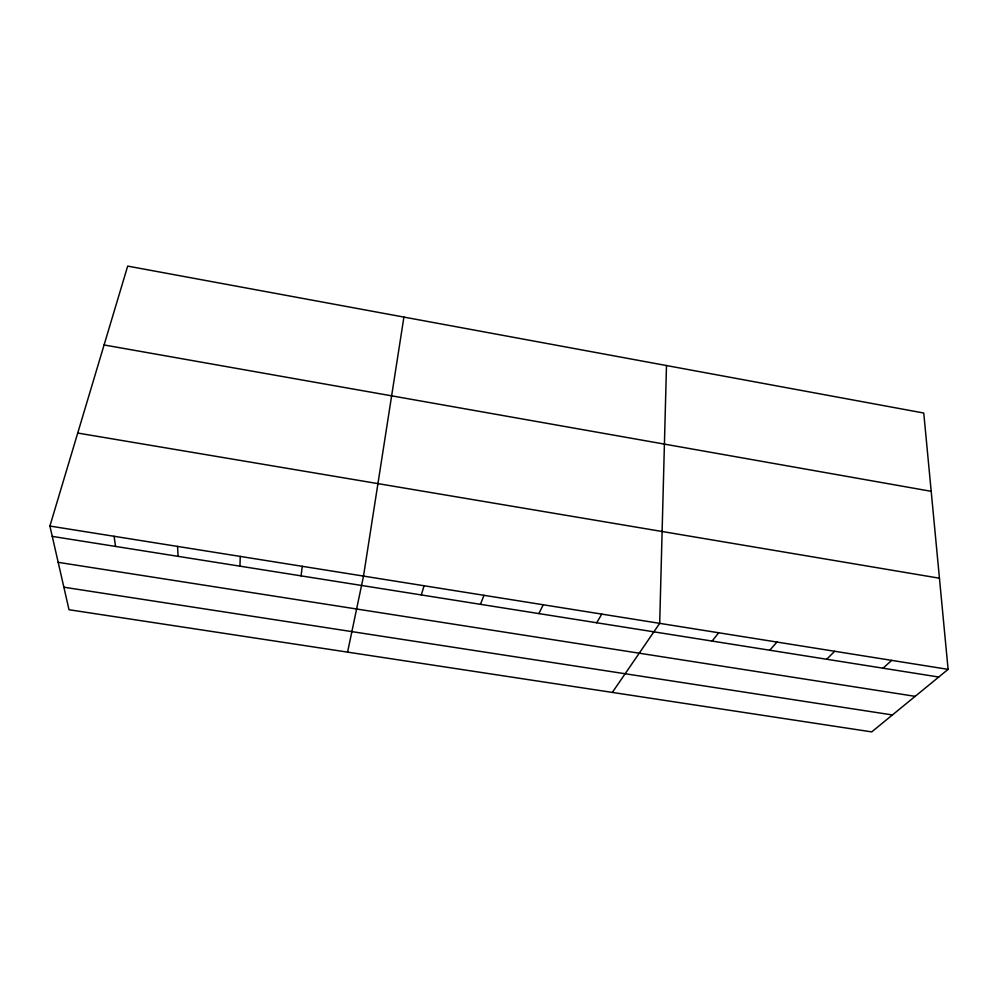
<?xml version="1.0" encoding="UTF-8"?>
<svg xmlns="http://www.w3.org/2000/svg" width="998" height="998" viewBox="0 0 998 998"><rect width="100%" height="100%" fill="white"/><g stroke="black" fill="none" stroke-linecap="round" stroke-linejoin="round"><path stroke-width="1.5" d="M666.489 365.542L659.69 623.351L612.335 692.425M239.944 566.165L240.244 556.422M301.097 575.871L302.232 566.315M403.916 317.09L363.509 576.083L347.578 652.131M49.9 526.046L127.682 266.104L923.761 413.035L948.1 669.371L871.716 731.896L69.012 609.728L49.9 526.046L948.1 669.371M421.318 594.945L424.088 585.751M480.437 604.314L483.993 595.307M538.883 613.595L543.211 604.763M596.692 622.764L601.782 614.107M712.123 641.078L718.685 632.757M769.732 650.222L777.005 642.063M826.693 659.254L834.677 651.27M883.03 668.186L891.713 660.364M63.872 587.211L892.412 714.955M58.183 562.336L915.154 696.342M52.258 536.388L938.744 677.031M77.732 433.045L939.442 578.216M104.091 344.959L931.196 491.315M114.084 536.288L115.543 546.43M177.532 546.417L178.106 556.348"/></g></svg>
